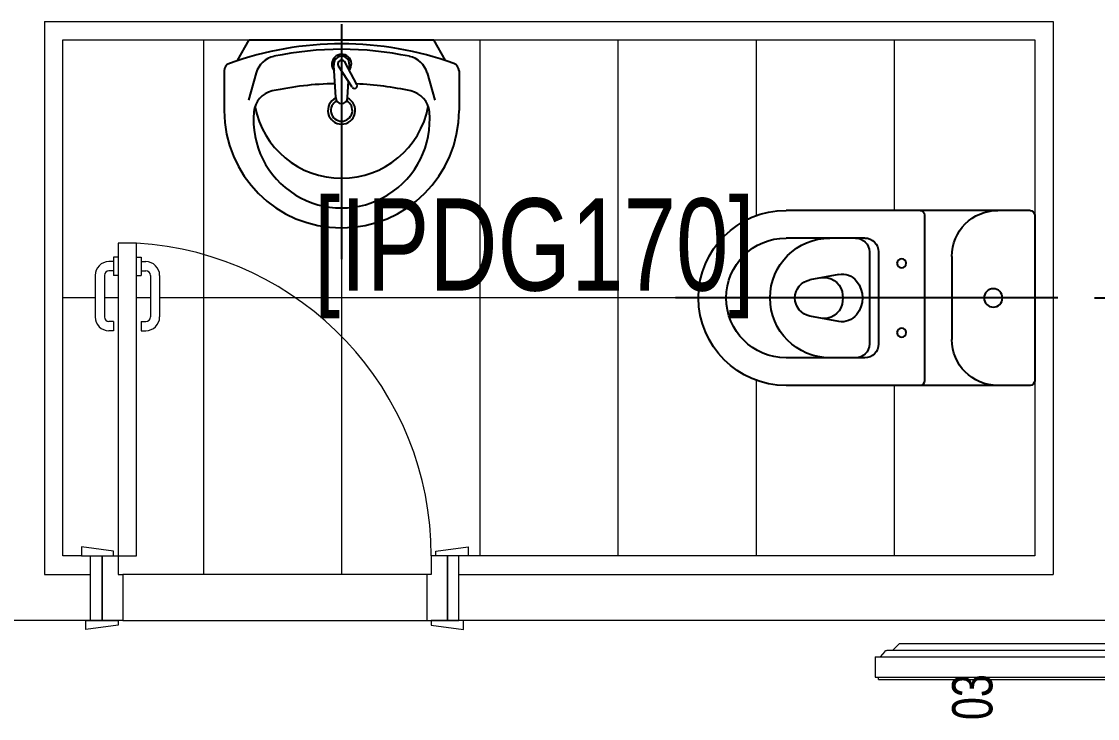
# Model space of a CAD drawing. Header units: millimetres. Extents: x 26027 to 581921, y 7230 to 233891.
# Drawn here: x 535738 to 538075, y 169367 to 170880 of the extents above; entities that cross this region are included whole.
import ezdxf

# ---------------------------------------------------------------- set-up
doc = ezdxf.new("R2010")
doc.units = ezdxf.units.MM
doc.header["$LTSCALE"] = 5
for name, color, linetype, lineweight in [('72_EGR_BASE_TEXT', 7, 'Continuous', 5), ('car', 250, 'Continuous', 5), ('Medical Equipment and Furniture', 163, 'Continuous', 0), ('SANIT', 250, 'Continuous', 5), ('Tiles', 252, 'Continuous', 5), ('Walls', 32, 'Continuous', 5)]:
    doc.layers.add(name, color=color, linetype=linetype, lineweight=lineweight)
doc.layers.add('GE-ARCHITECTURAL_ELEMENTS', color=8, linetype='Continuous')
doc.layers.add('GE-FURNITURE', color=8, linetype='Continuous')
doc.layers.add('Wooden Joinery', color=7, linetype='Continuous', lineweight=5, true_color=0xffdcd1)
doc.styles.add('X3G_ENTITY_257CFD', font='swisscl.ttf', dxfattribs={"height": 200})
doc.styles.add('X3G_ENTITY_2587EA', font='swisscl.ttf', dxfattribs={"height": 200})

# ---------------------------------------------------------------- blocks, each defined once
blk = doc.blocks.new('DM15862C-P')
at = {"lineweight": 0}
for p, q in [((-0.3835, 0), (-0.3983, -0.0149)), ((0.3835, 0), (-0.3835, 0)), ((0.3835, 0), (0.3983, -0.0149)), ((-0.4157, -0.0175), (-0.4256, -0.0287)), ((0.41, -0.0149), (-0.4099, -0.0149)), ((0.4157, -0.0175), (0.4254, -0.0287)), ((-0.4367, -0.0287), (-0.4367, -0.0734)), ((0.4365, -0.0287), (-0.4367, -0.0287)), ((0.4365, -0.0287), (0.4365, -0.0734)), ((0.4365, -0.0734), (-0.4367, -0.0734)), ((-0.4291, -0.078), (-0.4291, -0.0734)), ((0.429, -0.078), (-0.4291, -0.078)), ((0.429, -0.078), (0.429, -0.0734))]:
    blk.add_line(p, q, dxfattribs=at)
for points in [[(-0.4099, -0.0149), (-0.4121, -0.0149), (-0.4141, -0.0158), (-0.4157, -0.0175)], [(0.4157, -0.0175), (0.4141, -0.0158), (0.4121, -0.0149), (0.41, -0.0149)]]:
    blk.add_open_spline(points, degree=3, dxfattribs=at)
blk = doc.blocks.new('WC manta')
at = {"layer": 'GE-FURNITURE'}
for p, q in [((-0.12, 0.19), (0.41, 0.19)), ((-0.13, 0.18), (-0.13, -0.18)), ((0.109, 0.18), (0.109, -0.18)), ((0.239, 0.13), (0.41, 0.13)), ((0.209, 0.1), (0.209, -0.1)), ((0.229, 0.1), (0.229, -0.1)), ((0.05, 0.09), (0.05, -0.09)), ((0.2955, 0.051), (0.3581, 0.0393)), ((-0.18, 0), (0.65, 0)), ((0.2955, -0.051), (0.3581, -0.0393)), ((0.239, -0.13), (0.41, -0.13)), ((-0.12, -0.19), (0.41, -0.19))]:
    blk.add_line(p, q, dxfattribs=at)
for centre, radius in [((0.159, 0.0752), 0.01), ((-0.04, 0), 0.02), ((0.159, -0.0753), 0.01)]:
    blk.add_circle(centre, radius, dxfattribs=at)
for centre, radius, start, end in [((-0.12, 0.18), 0.01, 90, 180), ((-0.05, 0.09), 0.1, 0, 90), ((0.119, 0.18), 0.01, 90, 180), ((0.41, 0), 0.19, 270, 90), ((0.239, 0.1), 0.03, 90, 180), ((0.259, 0.1), 0.03, 90, 180), ((0.3147, 0), 0.13, 270, 90), ((0.41, 0), 0.13, 270, 90), ((0.2882, 0.0117), 0.04, 79.4289, 141.525), ((0.3029, 0), 0.0588, 141.525, 218.475), ((0.3271, 0.0044), 0.04, 79.4289, 166.4176), ((0.3507, 0), 0.04, 280.5711, 79.4289), ((0.3454, 0), 0.0588, 166.4176, 193.5824), ((0.3271, -0.0044), 0.04, 193.5824, 280.5711), ((0.2882, -0.0117), 0.04, 218.475, 280.5711), ((-0.05, -0.09), 0.1, 270, 0), ((0.239, -0.1), 0.03, 180, 270), ((0.259, -0.1), 0.03, 180, 270), ((-0.12, -0.18), 0.01, 180, 270), ((0.119, -0.18), 0.01, 180, 270)]:
    blk.add_arc(centre, radius, start, end, dxfattribs=at)
blk = doc.blocks.new('lav-manta 60')
at = {"layer": 'GE-ARCHITECTURAL_ELEMENTS'}
for p, q in [((0, 0.04), (0, -0.56)), ((-0.2658, -0.0529), (-0.2358, 0)), ((-0.2358, 0), (0.2358, 0)), ((0.2658, -0.0529), (0.2358, 0)), ((-0.3, -0.0789), (-0.3, -0.18)), ((-0.015, -0.1473), (-0.0199, -0.064)), ((0.0274, -0.121), (-0.0078, -0.0673)), ((0.0389, -0.1142), (0.0087, -0.0575)), ((0.0191, -0.077), (0.0199, -0.064)), ((0.3, -0.0789), (0.3, -0.18)), ((-0.2185, -0.0841), (-0.2383, -0.1537)), ((0.015, -0.1473), (0.0174, -0.1057)), ((0.2185, -0.0841), (0.2383, -0.1537))]:
    blk.add_line(p, q, dxfattribs=at)
for centre, radius, start, end in [((0, -0.8557), 0.8457, 70.1771, 109.8229), ((0, -0.8696), 0.8457, 78.1914, 101.8086), ((-0.1608, -0.1006), 0.06, 101.8086, 164.0794), ((0, -0.0617), 0.025, 320.7474, 220.368), ((0, -0.0617), 0.02, 353.2671, 186.682), ((0, -0.0617), 0.00966, 25.4127, 215.9577), ((0.1608, -0.1006), 0.06, 15.9206, 78.1914), ((-0.28, -0.0789), 0.02, 109.8229, 180), ((0.28, -0.0789), 0.02, 0, 70.1771), ((-0.1645, -0.189), 0.06, 102.0883, 174.8142), ((0, -0.9572), 0.8457, 91.1572, 102.0883), ((0, -0.9572), 0.8457, 88.5486, 88.844), ((0.0332, -0.1176), 0.00666, 210.6852, 30.6852), ((0, -0.9572), 0.8457, 77.9117, 87.4274), ((0.1645, -0.189), 0.06, 5.1858, 77.9117), ((0, -0.18), 0.035, 115.3106, 64.6894), ((0, -0.18), 0.0275, 117.1496, 62.8504), ((0, -0.1473), 0.015, 180, 0), ((0, -0.18), 0.3, 180, 0), ((0, -0.2039), 0.2252, 174.8142, 5.1858), ((0, -0.1282), 0.2252, 190.6097, 349.3903)]:
    blk.add_arc(centre, radius, start, end, dxfattribs=at)

msp = doc.modelspace()

# ---------------------------------------------------------------- linework, layer by layer
at = {"layer": 'car'}
for p, q in [((536618, 169680.3, 0), (535958, 169680.3, 0)), ((535958, 169580.3, 0), (536618, 169580.3, 0))]:
    msp.add_line(p, q, dxfattribs=at)
at = {"layer": 'Tiles'}
for p, q in [((536133.2, 170840.3, 0), (536133.2, 169680.3, 0)), ((536733.2, 170840.3, 0), (536733.2, 169720.3, 0)), ((537033.2, 170840.3, 0), (537033.2, 169720.3, 0)), ((537333.2, 170840.3, 0), (537333.2, 170458.7, 0)), ((537633.2, 170840.3, 0), (537633.2, 170470.3, 0)), ((536433.2, 170432.3, 0), (536433.2, 169680.3, 0)), ((535898, 170280.3, 0), (535828, 170280.3, 0)), ((535948, 170280.3, 0), (535918, 170280.3, 0)), ((536018, 170280.3, 0), (535988, 170280.3, 0)), ((537288.4, 170280.3, 0), (536038, 170280.3, 0)), ((537333.2, 170101.8, 0), (537333.2, 169720.3, 0)), ((537633.2, 170090.3, 0), (537633.2, 169720.3, 0))]:
    msp.add_line(p, q, dxfattribs=at)
at = {"layer": 'Tiles', "elevation": 0}
msp.add_lwpolyline([(535868, 169720.3), (535828, 169720.3), (535828, 170840.3), (537938.4, 170840.3), (537938.4, 169720.3), (536688, 169720.3)], dxfattribs=at)
at = {"layer": 'Walls'}
for p, q in [((535788, 170880.3, 0), (535788, 169680.3, 0)), ((535788, 170880.3, 0), (537978.4, 170880.3, 0)), ((537978.4, 170880.3, 0), (537978.4, 169680.3, 0)), ((535788, 169680.3, 0), (535888, 169680.3, 0)), ((535888, 169580.3, 0), (535888, 169680.3, 0)), ((536688, 169680.3, 0), (537978.4, 169680.3, 0)), ((536688, 169580.3, 0), (536688, 169680.3, 0)), ((535888, 169580.3, 0), (533497.7, 169580.3, 0)), ((539368.8, 169580.3, 0), (536688, 169580.3, 0))]:
    msp.add_line(p, q, dxfattribs=at)
at = {"layer": 'Wooden Joinery'}
for p, q in [((535988, 170399.1, 0), (535948, 170399.1, 0)), ((535948, 170399.1, 0), (535948, 169720.3, 0)), ((535988, 169720.3, 0), (535988, 170399.1, 0)), ((535938, 170359.1, 0), (535928, 170359.1, 0)), ((535938, 170369.1, 0), (535938, 170329.1, 0)), ((535948, 170369.1, 0), (535938, 170369.1, 0)), ((535988, 170369.1, 0), (535998, 170369.1, 0)), ((535998, 170369.1, 0), (535998, 170329.1, 0)), ((535998, 170359.1, 0), (536008, 170359.1, 0)), ((535898, 170329.1, 0), (535898, 170239.1, 0)), ((535918, 170329.1, 0), (535918, 170239.1, 0)), ((535938, 170339.1, 0), (535928, 170339.1, 0)), ((535948, 170329.1, 0), (535938, 170329.1, 0)), ((535988, 170329.1, 0), (535998, 170329.1, 0)), ((535998, 170339.1, 0), (536008, 170339.1, 0)), ((536018, 170329.1, 0), (536018, 170239.1, 0)), ((536038, 170329.1, 0), (536038, 170239.1, 0)), ((535938, 170229.1, 0), (535928, 170229.1, 0)), ((535938, 170229.1, 0), (535938, 170209.1, 0)), ((535998, 170229.1, 0), (536008, 170229.1, 0)), ((535998, 170229.1, 0), (535998, 170209.1, 0)), ((535938, 170209.1, 0), (535928, 170209.1, 0)), ((535998, 170209.1, 0), (536008, 170209.1, 0)), ((535938, 169730.3, 0), (535868, 169740.3, 0)), ((535868, 169740.3, 0), (535868, 169720.3, 0)), ((535868, 169720.3, 0), (535938, 169720.3, 0)), ((535888, 169580.3, 0), (535888, 169720.3, 0)), ((535888, 169720.3, 0), (535913, 169720.3, 0)), ((535913, 169720.3, 0), (535948, 169720.3, 0)), ((535913, 169580.3, 0), (535913, 169720.3, 0)), ((535913, 169720.3, 0), (535913, 169580.3, 0)), ((535938, 169720.3, 0), (535938, 169730.3, 0)), ((535948, 169720.3, 0), (535988, 169720.3, 0)), ((535948, 169720.3, 0), (535948, 169680.3, 0)), ((536663, 169720.3, 0), (536628, 169720.3, 0)), ((536628, 169720.3, 0), (536628, 169680.3, 0)), ((536638, 169730.3, 0), (536708, 169740.3, 0)), ((536638, 169720.3, 0), (536638, 169730.3, 0)), ((536708, 169720.3, 0), (536638, 169720.3, 0)), ((536663, 169580.3, 0), (536663, 169720.3, 0)), ((536663, 169720.3, 0), (536663, 169580.3, 0)), ((536688, 169720.3, 0), (536663, 169720.3, 0)), ((536688, 169580.3, 0), (536688, 169720.3, 0)), ((536708, 169740.3, 0), (536708, 169720.3, 0)), ((535948, 169680.3, 0), (535958, 169680.3, 0)), ((535958, 169680.3, 0), (535958, 169580.3, 0)), ((536628, 169680.3, 0), (536618, 169680.3, 0)), ((536618, 169680.3, 0), (536618, 169580.3, 0)), ((535878, 169560.3, 0), (535878, 169580.3, 0)), ((535878, 169580.3, 0), (535948, 169580.3, 0)), ((535913, 169580.3, 0), (535888, 169580.3, 0)), ((535958, 169580.3, 0), (535913, 169580.3, 0)), ((535948, 169580.3, 0), (535948, 169570.3, 0)), ((536618, 169580.3, 0), (536663, 169580.3, 0)), ((536628, 169580.3, 0), (536628, 169570.3, 0)), ((536698, 169580.3, 0), (536628, 169580.3, 0)), ((536663, 169580.3, 0), (536688, 169580.3, 0)), ((536698, 169560.3, 0), (536698, 169580.3, 0)), ((535948, 169570.3, 0), (535878, 169560.3, 0)), ((536628, 169570.3, 0), (536698, 169560.3, 0))]:
    msp.add_line(p, q, dxfattribs=at)
for centre, radius, start, end in [((535948, 169720.3, 0), 680, 0, 86.6277), ((535928, 170329.1, 0), 30, 90, 180), ((536008, 170329.1, 0), 30, 0, 90), ((535928, 170329.1, 0), 10, 90, 180), ((536008, 170329.1, 0), 10, 0, 90), ((535928, 170239.1, 0), 30, 180, 270), ((535928, 170239.1, 0), 10, 180, 270), ((536008, 170239.1, 0), 10, 270, 0), ((536008, 170239.1, 0), 30, 270, 0)]:
    msp.add_arc(centre, radius, start, end, dxfattribs=at)

# ---------------------------------------------------------------- block references
at = {"layer": 'Medical Equipment and Furniture', "xscale": -1000, "yscale": 1000, "zscale": 1000}
msp.add_blockref('DM15862C-P', (538028.4, 169530.3, 0), dxfattribs=at)
at = {"layer": 'SANIT'}
for name, p, xscale, yscale, zscale in [('lav-manta 60', (536433.2, 170840.3, 0), 850.0000000001897, 850.0000000001897, 850.0000000001897), ('WC manta', (537808.4, 170280.3, 0), -999.9999999999995, 999.9999999999995, 999.9999999999995), ('WC manta', (538248.4, 170280.3, 0), 999.9999999999995, 999.9999999999995, 999.9999999999995)]:
    msp.add_blockref(name, p, dxfattribs=dict(at, xscale=xscale, yscale=yscale, zscale=zscale))

# ---------------------------------------------------------------- texts
at = {"layer": '72_EGR_BASE_TEXT', "insert": (536851.8, 170496.3, 0), "char_height": 200, "attachment_point": 2, "style": 'X3G_ENTITY_2587EA'}
msp.add_mtext('[IPDG170]', dxfattribs=at)
at = {"layer": 'Medical Equipment and Furniture', "insert": (537759.1, 169413.8, 0), "char_height": 87.47, "attachment_point": 2, "rotation": 90, "style": 'X3G_ENTITY_257CFD'}
msp.add_mtext('03', dxfattribs=at)

doc.saveas('drawing.dxf')
